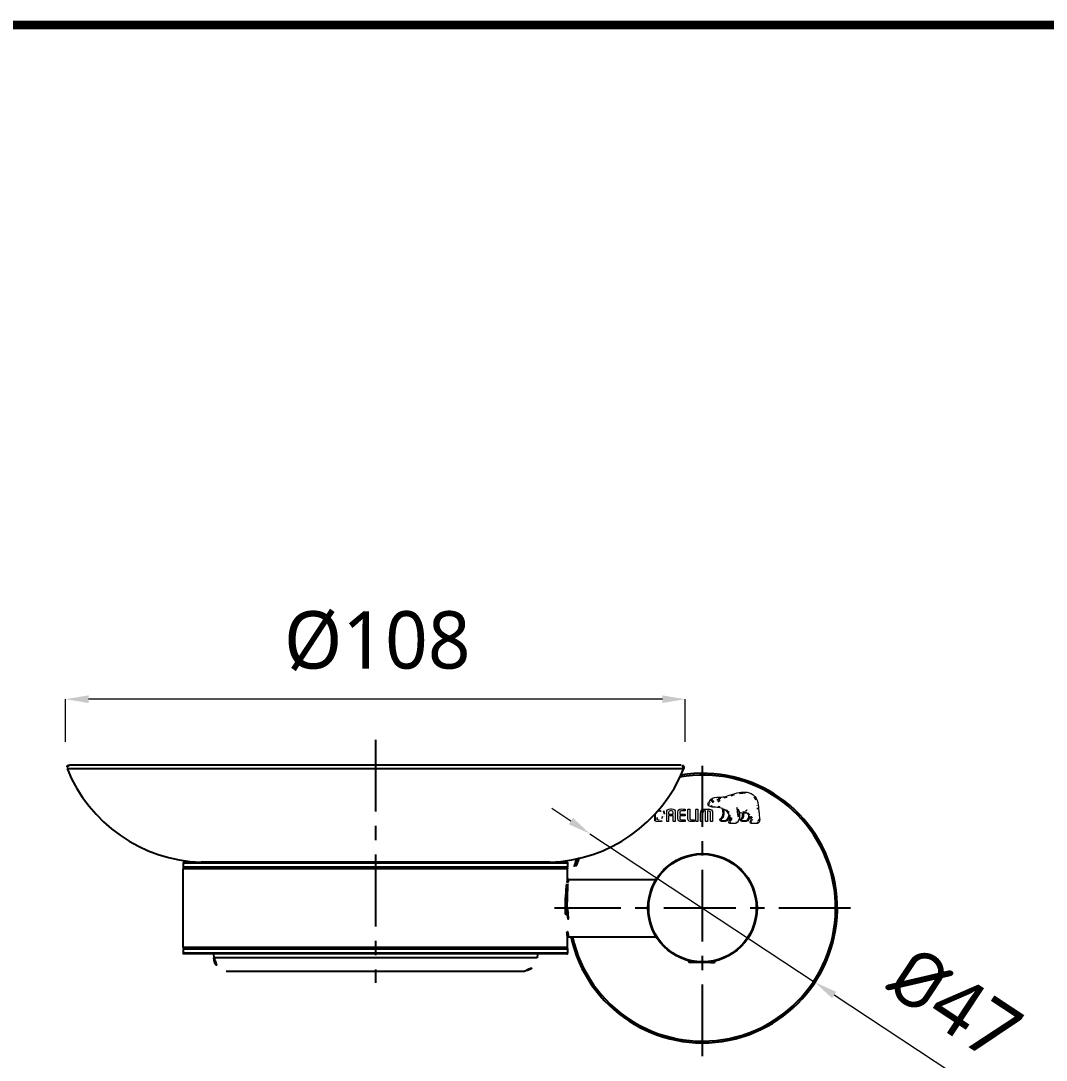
# Model space of a CAD drawing. Extents: x 16296660632 to 16296679688, y -37409620961 to -37409616551.
# Drawn here: x 16296679000.4 to 16296679179.1, y -37409618095.5 to -37409617914.3 of the extents above; entities that cross this region are included whole.
import ezdxf

# ---------------------------------------------------------------- set-up
doc = ezdxf.new("R2010")
doc.units = 0
doc.header["$LTSCALE"] = 10
doc.header["$MEASUREMENT"] = 0
doc.header["$PDMODE"] = 3
doc.header["$PDSIZE"] = -10
doc.linetypes.add('CENTER', pattern=[2, 1.25, -0.25, 0.25, -0.25])
doc.layers.get('0').update_dxf_attribs({"linetype": 'CONTINUOUS'})
doc.layers.get('DEFPOINTS').update_dxf_attribs({"linetype": 'CONTINUOUS'})
doc.layers.add('DEFAULT_1', color=7, linetype='CENTER')
doc.layers.add('레이어 1', color=7, linetype='CONTINUOUS', lineweight=0)
doc.styles.add('Daelim Dimension', font='')
doc.styles.get('Daelim Dimension').set_extended_font_data('NanumGothic')
doc.dimstyles.new('DEFAULT', dxfattribs={"dimscale": 2, "dimtxt": 2, "dimasz": 2, "dimexe": 0, "dimexo": 2, "dimgap": 1, "dimtad": 1, "dimdec": 1, "dimzin": 9, "dimdsep": 46, "dimtxsty": 'Daelim Dimension', "dimcen": 0.5, "dimclrd": 252, "dimclre": 252, "dimclrt": 3, "dimadec": 1, "dimazin": 0, "dimtfac": 1, "dimtdec": 1, "dimtix": 1, "dimtmove": 0, "dimatfit": 3, "dimfxl": 1, "dimtolj": 1, "dimtzin": 1, "dimlwd": 9, "dimlwe": 9, "dimarcsym": 0})

# ---------------------------------------------------------------- blocks, each defined once
blk = doc.blocks.new('*D23')
at = {"color": 5, "lineweight": 9, "transparency": 16777216}
for p, q in [((16296679008.209789, -37409618040.00573), (16296679008.209789, -37409618032.586739)), ((16296679112.209789, -37409618032.586739), (16296679012.209789, -37409618032.586739)), ((16296679116.209789, -37409618040.00573), (16296679116.209789, -37409618032.586739))]:
    blk.add_line(p, q, dxfattribs=at)
at = {"color": 5, "transparency": 16777216}
for points in [[(16296679012.209789, -37409618031.920067), (16296679012.209789, -37409618033.253403), (16296679008.209789, -37409618032.586739)], [(16296679112.209789, -37409618031.920067), (16296679112.209789, -37409618033.253403), (16296679116.209789, -37409618032.586739)]]:
    blk.add_solid(points, dxfattribs=at)
at = {"layer": 'DEFPOINTS', "color": 0, "transparency": 16777216}
for p in [(16296679008.209789, -37409618032.586739), (16296679008.209789, -37409618044.00573), (16296679116.209789, -37409618044.00573)]:
    blk.add_point(p, dxfattribs=at)
at = {"color": 7, "transparency": 16777216, "insert": (16296679062.53097, -37409618017.25341), "char_height": 10, "attachment_point": 2, "line_spacing_factor": 0.9, "style": 'Daelim Dimension'}
blk.add_mtext('\\A1;%%c108', dxfattribs=at)
blk = doc.blocks.new('*D24')
at = {"color": 5, "lineweight": 9, "transparency": 16777216}
for p, q in [((16296679096.264919, -37409618053.847122), (16296679092.927481, -37409618051.642242)), ((16296679099.60235, -37409618056.05201), (16296679138.81723, -37409618081.959419)), ((16296679169.028431, -37409618101.918518), (16296679142.154671, -37409618084.164307))]:
    blk.add_line(p, q, dxfattribs=at)
at = {"color": 5, "transparency": 16777216}
for points in [[(16296679096.632401, -37409618053.290894), (16296679095.89744, -37409618054.403374), (16296679099.60235, -37409618056.05201)], [(16296679142.52215, -37409618083.608063), (16296679141.787189, -37409618084.720551), (16296679138.81723, -37409618081.959419)]]:
    blk.add_solid(points, dxfattribs=at)
at = {"layer": 'DEFPOINTS', "color": 0, "transparency": 16777216}
for p in [(16296679099.60235, -37409618056.05201), (16296679138.81723, -37409618081.959419)]:
    blk.add_point(p, dxfattribs=at)
at = {"color": 7, "transparency": 16777216, "insert": (16296679175.811781, -37409618088.022583), "char_height": 10, "attachment_point": 3, "rotation": 326.549155, "line_spacing_factor": 0.9, "style": 'Daelim Dimension'}
blk.add_mtext('\\A1;{\\fISOCPEUR|b0|i0|c0|p34;%%C}47', dxfattribs=at)

msp = doc.modelspace()

# ---------------------------------------------------------------- linework, layer by layer
at = {"color": 9, "linetype": 'Continuous'}
for p, q in [((16296679008.474079, -37409618044.692001), (16296679115.945511, -37409618044.692001)), ((16296679028.709789, -37409618061.125732), (16296679095.709789, -37409618061.125732)), ((16296679095.709789, -37409618061.885727), (16296679028.709789, -37409618061.885727)), ((16296679092.60463, -37409618060.994019), (16296679031.81496, -37409618060.994019)), ((16296679028.709789, -37409618062.125732), (16296679095.709789, -37409618062.125732)), ((16296679095.703409, -37409618064.894096), (16296679095.701349, -37409618064.910187)), ((16296679095.70307, -37409618073.114677), (16296679095.705021, -37409618073.129791)), ((16296679095.709789, -37409618075.885727), (16296679028.709789, -37409618075.885727)), ((16296679028.709789, -37409618076.125732), (16296679095.709789, -37409618076.125732)), ((16296679095.709789, -37409618076.885727), (16296679028.709789, -37409618076.885727)), ((16296679090.39163, -37409618077.702477), (16296679034.02796, -37409618077.702477))]:
    msp.add_line(p, q, dxfattribs=at)
at = {"color": 7, "linetype": 'Continuous'}
for p, q in [((16296679008.938089, -37409618044.00573), (16296679115.481501, -37409618044.00573)), ((16296679028.709789, -37409618061.125732), (16296679028.709789, -37409618061.885727)), ((16296679028.82979, -37409618061.00573), (16296679095.58979, -37409618061.00573)), ((16296679095.709789, -37409618061.125732), (16296679095.709789, -37409618061.885727)), ((16296679028.709789, -37409618075.885727), (16296679028.709789, -37409618062.125732)), ((16296679028.82979, -37409618062.00573), (16296679095.58979, -37409618062.00573)), ((16296679095.709789, -37409618063.885368), (16296679095.709789, -37409618062.125732)), ((16296679095.82979, -37409618064.00573), (16296679111.13343, -37409618064.00573)), ((16296679095.709789, -37409618075.885727), (16296679095.709789, -37409618074.126091)), ((16296679095.82979, -37409618074.00573), (16296679111.132521, -37409618074.00573)), ((16296679028.709789, -37409618076.125732), (16296679028.709789, -37409618076.885727)), ((16296679028.82979, -37409618076.00573), (16296679095.58979, -37409618076.00573)), ((16296679095.709789, -37409618076.125732), (16296679095.709789, -37409618076.885727)), ((16296679095.58979, -37409618077.00573), (16296679028.82979, -37409618077.00573)), ((16296679033.97295, -37409618077.00573), (16296679034.02796, -37409618077.702477)), ((16296679090.44664, -37409618077.00573), (16296679090.39163, -37409618077.702477)), ((16296679116.809799, -37409618078.22686), (16296679116.819941, -37409618078.215157)), ((16296679116.809799, -37409618078.384499), (16296679116.809799, -37409618078.226921)), ((16296679116.819941, -37409618078.215157), (16296679116.846609, -37409618078.199699)), ((16296679121.226641, -37409618078.265717), (16296679121.226641, -37409618078.398743)), ((16296679036.21936, -37409618079.987556), (16296679088.20023, -37409618079.987556)), ((16296679117.00885, -37409618078.50573), (16296679116.819839, -37409618078.396103)), ((16296679118.031919, -37409618078.405731), (16296679116.842779, -37409618078.405731)), ((16296679121.41124, -37409618078.50573), (16296679117.008471, -37409618078.50573)), ((16296679121.214769, -37409618078.391838), (16296679121.41098, -37409618078.50573))]:
    msp.add_line(p, q, dxfattribs=at)
at = {"color": 1, "linetype": 'CENTER'}
for p, q in [((16296679119.209789, -37409618094.834824), (16296679119.209789, -37409618044.213951)), ((16296679144.997549, -37409618069.00573), (16296679093.422041, -37409618069.00573))]:
    msp.add_line(p, q, dxfattribs=at)
at = {"color": 252, "ltscale": 0.5}
msp.add_line((16296679110.96265, -37409618053.80233), (16296679110.96265, -37409618052.597076), dxfattribs=at)
at = {"color": 252}
msp.add_line((16296679123.144171, -37409618053.888237), (16296679123.144171, -37409618053.888237), dxfattribs=at)
at = {"color": 5, "linetype": 'ByBlock', "lineweight": 200, "const_width": 1.5}
msp.add_lwpolyline([(16296678689.774549, -37409618360.558739), (16296679319.774549, -37409618360.558739), (16296679319.774549, -37409617915.058739), (16296678689.774549, -37409617915.058739)], close=True, dxfattribs=at)
at = {"color": 7, "linetype": 'Continuous'}
msp.add_circle((16296679119.209789, -37409618069.00573), 9.5, dxfattribs=at)
at = {"color": 9, "linetype": 'Continuous'}
msp.add_circle((16296679119.209789, -37409618069.00573), 9.38, dxfattribs=at)
at = {"color": 7, "linetype": 'Continuous'}
for centre, radius, start, end in [((16296679008.938089, -37409618044.50573), 0.5, 90, 201.87255799), ((16296679032.602501, -37409618035.005951), 26, 201.87255799, 268.26432189), ((16296679091.817089, -37409618035.005951), 26, 271.73567811, 338.12744201), ((16296679119.209789, -37409618069.00573), 23.5, 192.312838, 99.458729), ((16296679115.481501, -37409618044.50573), 0.5, 338.12744201, 90), ((16296679028.82979, -37409618061.125732), 0.12, 90, 180), ((16296679028.82979, -37409618061.885727), 0.12, 180, 270), ((16296679031.78467, -37409618061.993561), 1, 85.07314535, 88.26432189), ((16296679092.63492, -37409618061.993561), 1, 91.73567811, 94.92685465), ((16296679095.58979, -37409618061.125732), 0.12, 0, 90), ((16296679095.58979, -37409618061.885727), 0.12, 270, 0), ((16296679119.209789, -37409618069.00573), 23.5, 158.37595452, 167.68806277), ((16296679028.82979, -37409618062.125732), 0.12, 90, 180), ((16296679095.58979, -37409618062.125732), 0.12, 0, 90), ((16296679028.82979, -37409618075.885727), 0.12, 180, 270), ((16296679028.82979, -37409618076.125732), 0.12, 90, 180), ((16296679095.58979, -37409618075.885727), 0.12, 270, 0), ((16296679095.58979, -37409618076.125732), 0.12, 0, 90), ((16296679028.82979, -37409618076.885727), 0.12, 180, 270), ((16296679036.520201, -37409618077.50573), 2.5, 184.51412034, 263.08812195), ((16296679087.89938, -37409618077.50573), 2.5, 276.91187805, 355.48587966), ((16296679095.58979, -37409618076.885727), 0.12, 270, 0)]:
    msp.add_arc(centre, radius, start, end, dxfattribs=at)
at = {"color": 9, "linetype": 'Continuous'}
for centre, radius, start, end in [((16296679119.209789, -37409618069.00573), 23.2, 192.47440056, 99.98779793), ((16296679119.209789, -37409618069.00573), 23.2, 157.81386651, 167.52514902), ((16296679128.59775, -37409618069.128273), 33.165724, 172.6932121, 172.89501778), ((16296679128.725559, -37409618069.144798), 33.294604, 172.44370348, 172.66501808), ((16296679128.65498, -37409618068.877098), 33.22327, 187.35437923, 187.55496777)]:
    msp.add_arc(centre, radius, start, end, dxfattribs=at)
at = {"color": 2, "linetype": 'Continuous'}
msp.add_arc((16296679119.209789, -37409618069.00573), 23.5, 180, 192.312838, dxfattribs=at)
at = {"color": 9, "linetype": 'Continuous'}
for points, knots in [([(16296679095.583651, -37409618064.796257), (16296679095.41205, -37409618066.167137), (16296679095.230961, -37409618068.952728), (16296679095.402451, -37409618071.739258), (16296679095.57321, -37409618073.130814)], [0, 0, 0, 0, 0.4963342329, 1, 1, 1, 1]), ([(16296679095.686689, -37409618065.026123), (16296679095.517811, -37409618066.381073), (16296679095.35047, -37409618069.085968), (16296679095.532631, -37409618071.789398), (16296679095.70307, -37409618073.114677)], [0, 0, 0, 0, 0.5054110626, 1, 1, 1, 1]), ([(16296679095.709789, -37409618063.885727), (16296679095.70936, -37409618063.890694), (16296679095.70562, -37409618063.910233), (16296679095.699751, -37409618063.954308), (16296679095.68848, -37409618064.027168), (16296679095.66621, -37409618064.18071), (16296679095.62949, -37409618064.440071), (16296679095.599979, -37409618064.665871), (16296679095.583651, -37409618064.796257)], [0, 0, 0, 0, 0.0162675511, 0.0647858604, 0.14515217, 0.2568405208, 0.5711459252, 1, 1, 1, 1]), ([(16296679095.829889, -37409618064.005669), (16296679095.82795, -37409618064.022041), (16296679095.816441, -37409618064.086594), (16296679095.79586, -37409618064.231163), (16296679095.76034, -37409618064.468307), (16296679095.734579, -37409618064.657303), (16296679095.720079, -37409618064.766563)], [0, 0, 0, 0, 0.0643113498, 0.2557192891, 0.5698796978, 1, 1, 1, 1]), ([(16296679095.57321, -37409618073.130814), (16296679095.59066, -37409618073.273033), (16296679095.622419, -37409618073.519569), (16296679095.662161, -37409618073.802841), (16296679095.68651, -37409618073.970802), (16296679095.69873, -37409618074.050613), (16296679095.70533, -37409618074.098869), (16296679095.70924, -37409618074.120293), (16296679095.709789, -37409618074.125732)], [0, 0, 0, 0, 0.4280467048, 0.7425219281, 0.8544528029, 0.935024725, 0.9836777937, 1, 1, 1, 1]), ([(16296679095.7201, -37409618073.245087), (16296679095.7346, -37409618073.35437), (16296679095.76082, -37409618073.543266), (16296679095.79493, -37409618073.780586), (16296679095.81793, -37409618073.924713), (16296679095.82691, -37409618073.989601), (16296679095.829889, -37409618074.005791)], [0, 0, 0, 0, 0.4302636852, 0.7444132878, 0.9357431255, 1, 1, 1, 1])]:
    msp.add_open_spline(points, degree=3, knots=knots, dxfattribs=at)
at = {"color": 7, "linetype": 'Continuous'}
for points, knots in [([(16296679095.829889, -37409618064.005669), (16296679095.799259, -37409618064.005608), (16296679095.7353, -37409618063.980232), (16296679095.709921, -37409618063.916267), (16296679095.70985, -37409618063.885643)], [0, 0, 0, 0, 0.4999999972, 1, 1, 1, 1]), ([(16296679095.829889, -37409618074.005791), (16296679095.799259, -37409618074.005859), (16296679095.7353, -37409618074.031227), (16296679095.709921, -37409618074.095192), (16296679095.70985, -37409618074.125832)], [0, 0, 0, 0, 0.4999999972, 1, 1, 1, 1]), ([(16296679117.56102, -37409618078.330437), (16296679117.504841, -37409618078.326332), (16296679117.39871, -37409618078.318237), (16296679117.24946, -37409618078.305473), (16296679117.120449, -37409618078.292732), (16296679117.02626, -37409618078.281677), (16296679116.962061, -37409618078.272614), (16296679116.92248, -37409618078.266197), (16296679116.8888, -37409618078.259827), (16296679116.86109, -37409618078.253487), (16296679116.839399, -37409618078.247177), (16296679116.82518, -37409618078.241661), (16296679116.81703, -37409618078.236908), (16296679116.81221, -37409618078.233147), (16296679116.809799, -37409618078.229263), (16296679116.809799, -37409618078.22686)], [0, 0, 0, 0, 0.2210886036, 0.4176972745, 0.5878398989, 0.7298233461, 0.7898143902, 0.8422921218, 0.88714771, 0.9243199216, 0.9538144889, 0.975743376, 0.9840006273, 0.9906047704, 1, 1, 1, 1]), ([(16296679116.809799, -37409618078.384598), (16296679116.809799, -37409618078.386711), (16296679116.81167, -37409618078.39016), (16296679116.81563, -37409618078.393631), (16296679116.818319, -37409618078.395393), (16296679116.819839, -37409618078.396263)], [0, 0, 0, 0, 0.3988220225, 0.6685054663, 1, 1, 1, 1]), ([(16296679116.819839, -37409618078.396263), (16296679116.822981, -37409618078.398087), (16296679116.83053, -37409618078.401558), (16296679116.83835, -37409618078.404297), (16296679116.842779, -37409618078.405731)], [0, 0, 0, 0, 0.438667632, 1, 1, 1, 1]), ([(16296679116.842779, -37409618078.405731), (16296679116.86377, -37409618078.414879), (16296679116.911249, -37409618078.43264), (16296679116.99073, -37409618078.457123), (16296679117.084909, -37409618078.481979), (16296679117.152781, -37409618078.497742), (16296679117.18907, -37409618078.50573)], [0, 0, 0, 0, 0.1904036283, 0.4208155525, 0.6911478021, 1, 1, 1, 1]), ([(16296679121.23052, -37409618078.50573), (16296679121.163509, -37409618078.500488), (16296679121.01199, -37409618078.490677), (16296679120.649349, -37409618078.471878), (16296679120.353661, -37409618078.46003), (16296679120.142509, -37409618078.452019)], [0, 0, 0, 0, 0.1851051448, 0.4181060114, 1, 1, 1, 1]), ([(16296679120.863791, -37409618078.328163), (16296679120.90753, -37409618078.332977), (16296679120.969721, -37409618078.340363), (16296679121.047779, -37409618078.351517), (16296679121.0958, -37409618078.35939), (16296679121.13645, -37409618078.367233), (16296679121.16958, -37409618078.375008), (16296679121.195049, -37409618078.382721), (16296679121.20923, -37409618078.388657), (16296679121.214781, -37409618078.391899)], [0, 0, 0, 0, 0.3689692793, 0.5248866021, 0.6610483903, 0.7768690108, 0.8718969416, 0.9461311498, 1, 1, 1, 1])]:
    msp.add_open_spline(points, degree=3, knots=knots, dxfattribs=at)
at = {"layer": 'DEFAULT_1', "color": 7, "linetype": 'CENTER'}
msp.add_line((16296679062.209789, -37409618039.692001), (16296679062.209789, -37409618082.035988), dxfattribs=at)
at = {"layer": '레이어 1', "color": 252}
for points, knots in [([(16296679129.17189, -37409618053.429741), (16296679129.171659, -37409618053.428093), (16296679129.036221, -37409618052.242561), (16296679129.036221, -37409618052.242561), (16296679128.98608, -37409618051.888268), (16296679128.97884, -37409618051.699333), (16296679128.97233, -37409618051.531891), (16296679128.97233, -37409618051.531891), (16296679128.938801, -37409618051.06382), (16296679128.938801, -37409618051.063499), (16296679128.867451, -37409618050.422836), (16296679128.66011, -37409618049.905357), (16296679128.32225, -37409618049.526962), (16296679127.59239, -37409618048.706902), (16296679126.453051, -37409618048.69825), (16296679125.625441, -37409618048.834686), (16296679125.11788, -37409618048.91864), (16296679124.63273, -37409618049.084244), (16296679124.163691, -37409618049.244659), (16296679124.163691, -37409618049.244659), (16296679124.148569, -37409618049.250031), (16296679124.148569, -37409618049.250031), (16296679123.781891, -37409618049.375061), (16296679123.36578, -37409618049.517433), (16296679122.95746, -37409618049.604431), (16296679122.67691, -37409618049.664383), (16296679122.325569, -37409618049.667107), (16296679122.015209, -37409618049.668762), (16296679122.015209, -37409618049.668762), (16296679121.70804, -37409618049.672493), (16296679121.70804, -37409618049.672493), (16296679121.1178, -37409618049.687073), (16296679120.715771, -37409618049.891457), (16296679120.512699, -37409618050.279716), (16296679120.512699, -37409618050.279716), (16296679120.50355, -37409618050.296478), (16296679120.50355, -37409618050.296478), (16296679120.469959, -37409618050.355347), (16296679120.42016, -37409618050.405319), (16296679120.375549, -37409618050.450027), (16296679120.326401, -37409618050.499573), (16296679120.271009, -37409618050.555122), (16296679120.22871, -37409618050.626999), (16296679120.186239, -37409618050.699013), (16296679120.16481, -37409618050.772003), (16296679120.16481, -37409618050.843658), (16296679120.16481, -37409618050.903938), (16296679120.179939, -37409618050.963112), (16296679120.210291, -37409618051.019661), (16296679120.33577, -37409618051.256592), (16296679120.693689, -37409618051.384483), (16296679120.90727, -37409618051.399712), (16296679120.90727, -37409618051.399712), (16296679121.22168, -37409618051.419449), (16296679121.229191, -37409618051.420097), (16296679121.54355, -37409618051.437851), (16296679121.97406, -37409618051.46273), (16296679122.225401, -37409618051.507103), (16296679122.37237, -37409618051.533081), (16296679122.539379, -37409618051.585793), (16296679122.693239, -37409618051.658234), (16296679122.704201, -37409618051.698128), (16296679122.784081, -37409618052.053299), (16296679122.784081, -37409618052.489906), (16296679122.784081, -37409618052.489906), (16296679122.780689, -37409618052.628433), (16296679122.780689, -37409618052.628433), (16296679122.757509, -37409618053.088799), (16296679122.556801, -37409618053.249672), (16296679122.409731, -37409618053.367371), (16296679122.394819, -37409618053.379097), (16296679122.26376, -37409618053.48793), (16296679122.254339, -37409618053.618881), (16296679122.24765, -37409618053.692963), (16296679122.26885, -37409618053.760483), (16296679122.31385, -37409618053.809021), (16296679122.36261, -37409618053.861618), (16296679122.43675, -37409618053.888237), (16296679122.533791, -37409618053.888237), (16296679122.533791, -37409618053.888237), (16296679123.17247, -37409618053.888237), (16296679123.17247, -37409618053.888237), (16296679123.650499, -37409618053.888237), (16296679123.88699, -37409618053.37352), (16296679123.958929, -37409618052.891319), (16296679123.958929, -37409618052.891319), (16296679123.960409, -37409618052.823486), (16296679123.960409, -37409618052.823486), (16296679123.960409, -37409618052.823486), (16296679123.980141, -37409618052.85746), (16296679123.980141, -37409618052.85746), (16296679124.041439, -37409618052.993896), (16296679124.078329, -37409618053.156967), (16296679124.078329, -37409618053.279808), (16296679124.078329, -37409618053.452187), (16296679124.02496, -37409618053.602783), (16296679123.92359, -37409618053.714981), (16296679123.898001, -37409618053.740303), (16296679123.770161, -37409618053.872803), (16296679123.770161, -37409618054.005081), (16296679123.770161, -37409618054.005081), (16296679123.771311, -37409618054.026894), (16296679123.771311, -37409618054.026894), (16296679123.78945, -37409618054.183159), (16296679123.915911, -37409618054.252968), (16296679124.0334, -37409618054.252968), (16296679124.0334, -37409618054.252968), (16296679124.94101, -37409618054.252968), (16296679124.94101, -37409618054.252968), (16296679125.104839, -37409618054.252968), (16296679125.235411, -37409618054.179207), (16296679125.3193, -37409618054.040039), (16296679125.55027, -37409618053.656593), (16296679125.667299, -37409618053.24015), (16296679125.667299, -37409618052.802673), (16296679125.667299, -37409618052.666107), (16296679125.65443, -37409618052.52037), (16296679125.629219, -37409618052.369133), (16296679125.629219, -37409618052.369133), (16296679125.627029, -37409618052.357079), (16296679125.627029, -37409618052.357079), (16296679125.627029, -37409618052.357079), (16296679125.63908, -37409618052.359596), (16296679125.63908, -37409618052.359596), (16296679125.748289, -37409618052.380737), (16296679125.92396, -37409618052.411209), (16296679126.14105, -37409618052.434669), (16296679126.14105, -37409618052.434669), (16296679126.14736, -37409618052.435432), (16296679126.14736, -37409618052.435432), (16296679126.14736, -37409618052.435432), (16296679126.176559, -37409618052.601791), (16296679126.176559, -37409618052.601791), (16296679126.176559, -37409618052.601791), (16296679126.18297, -37409618052.641251), (16296679126.18297, -37409618052.641899), (16296679126.18297, -37409618052.641899), (16296679126.191629, -37409618052.789078), (16296679126.191629, -37409618052.789078), (16296679126.191629, -37409618053.142288), (16296679126.031191, -37409618053.295929), (16296679125.94495, -37409618053.378326), (16296679125.943741, -37409618053.379433), (16296679125.82342, -37409618053.501717), (16296679125.810369, -37409618053.610222), (16296679125.810369, -37409618053.610222), (16296679125.80621, -37409618053.643539), (16296679125.80621, -37409618053.643539), (16296679125.80621, -37409618053.677628), (16296679125.81497, -37409618053.744469), (16296679125.87459, -37409618053.806061), (16296679125.92708, -37409618053.860748), (16296679126.008341, -37409618053.888237), (16296679126.1164, -37409618053.888237), (16296679126.1164, -37409618053.888237), (16296679126.82346, -37409618053.888237), (16296679126.82346, -37409618053.888237), (16296679127.25289, -37409618053.888237), (16296679127.382139, -37409618053.342278), (16296679127.43425, -37409618053.036308), (16296679127.43425, -37409618053.036308), (16296679127.43667, -37409618053.004753), (16296679127.43667, -37409618053.004753), (16296679127.43667, -37409618053.004753), (16296679127.45365, -37409618053.02787), (16296679127.45365, -37409618053.02787), (16296679127.55267, -37409618053.154343), (16296679127.639509, -37409618053.294937), (16296679127.68132, -37409618053.382401), (16296679127.703291, -37409618053.427872), (16296679127.71513, -37409618053.478394), (16296679127.71513, -37409618053.529022), (16296679127.71513, -37409618053.529022), (16296679127.699129, -37409618053.631371), (16296679127.699129, -37409618053.631371), (16296679127.682581, -37409618053.686943), (16296679127.644661, -37409618053.738113), (16296679127.607571, -37409618053.787651), (16296679127.55315, -37409618053.858337), (16296679127.49704, -37409618053.931648), (16296679127.49704, -37409618054.020638), (16296679127.49704, -37409618054.020638), (16296679127.50231, -37409618054.069633), (16296679127.50231, -37409618054.069633), (16296679127.52817, -37409618054.187752), (16296679127.623899, -37409618054.252968), (16296679127.771681, -37409618054.252968), (16296679127.771681, -37409618054.252968), (16296679128.68017, -37409618054.252968), (16296679128.68017, -37409618054.252968), (16296679128.7001, -37409618054.252968), (16296679128.877649, -37409618054.248581), (16296679129.01671, -37409618054.098106), (16296679129.12772, -37409618053.977898), (16296679129.181641, -37409618053.81263), (16296679129.181641, -37409618053.593231), (16296679129.181641, -37409618053.593231), (16296679129.172001, -37409618053.430496), (16296679129.17189, -37409618053.429741)], [0, 0, 0, 0, 1, 1, 1, 2, 2, 2, 3, 3, 3, 4, 4, 4, 5, 5, 5, 6, 6, 6, 7, 7, 7, 8, 8, 8, 9, 9, 9, 10, 10, 10, 11, 11, 11, 12, 12, 12, 13, 13, 13, 14, 14, 14, 15, 15, 15, 16, 16, 16, 17, 17, 17, 18, 18, 18, 19, 19, 19, 20, 20, 20, 21, 21, 21, 22, 22, 22, 23, 23, 23, 24, 24, 24, 25, 25, 25, 26, 26, 26, 27, 27, 27, 28, 28, 28, 29, 29, 29, 30, 30, 30, 31, 31, 31, 32, 32, 32, 33, 33, 33, 34, 34, 34, 35, 35, 35, 36, 36, 36, 37, 37, 37, 38, 38, 38, 39, 39, 39, 40, 40, 40, 41, 41, 41, 42, 42, 42, 43, 43, 43, 44, 44, 44, 45, 45, 45, 46, 46, 46, 47, 47, 47, 48, 48, 48, 49, 49, 49, 50, 50, 50, 51, 51, 51, 52, 52, 52, 53, 53, 53, 54, 54, 54, 55, 55, 55, 56, 56, 56, 57, 57, 57, 58, 58, 58, 59, 59, 59, 60, 60, 60, 61, 61, 61, 62, 62, 62, 63, 63, 63, 64, 64, 64, 65, 65, 65, 66, 66, 66, 66]), ([(16296679120.891821, -37409618050.363777), (16296679120.891821, -37409618050.363777), (16296679121.023979, -37409618050.304062), (16296679121.187719, -37409618050.367172), (16296679121.187719, -37409618050.367172), (16296679121.207991, -37409618050.375832), (16296679121.18158, -37409618050.413208), (16296679121.101851, -37409618050.520378), (16296679121.023279, -37409618050.54351), (16296679121.023279, -37409618050.54351), (16296679121.023279, -37409618050.54351), (16296679120.966339, -37409618050.563553), (16296679120.934349, -37409618050.524773), (16296679120.86969, -37409618050.448929), (16296679120.86772, -37409618050.40477), (16296679120.86772, -37409618050.40477), (16296679120.86772, -37409618050.40477), (16296679120.861031, -37409618050.372002), (16296679120.891821, -37409618050.363777)], [0, 0, 0, 0, 1, 1, 1, 2, 2, 2, 3, 3, 3, 4, 4, 4, 5, 5, 5, 6, 6, 6, 6]), ([(16296679121.763981, -37409618050.12072), (16296679121.7442, -37409618050.142303), (16296679121.74267, -37409618050.178238), (16296679121.763981, -37409618050.197197), (16296679121.78437, -37409618050.215607), (16296679121.81971, -37409618050.2108), (16296679121.839439, -37409618050.189087), (16296679121.84996, -37409618050.178238), (16296679121.95845, -37409618050.049477), (16296679122.05204, -37409618050.115341), (16296679122.086229, -37409618050.139893), (16296679122.10037, -37409618050.174744), (16296679122.095329, -37409618050.21978), (16296679122.08732, -37409618050.291992), (16296679122.0247, -37409618050.37397), (16296679121.980909, -37409618050.402023), (16296679121.956421, -37409618050.416939), (16296679121.94026, -37409618050.448929), (16296679121.95187, -37409618050.4748), (16296679121.963381, -37409618050.500542), (16296679121.996149, -37409618050.508217), (16296679122.022449, -37409618050.495934), (16296679122.1008, -37409618050.458473), (16296679122.1996, -37409618050.333313), (16296679122.213131, -37409618050.216614), (16296679122.22212, -37409618050.135277), (16296679122.185619, -37409618050.068871), (16296679122.12064, -37409618050.024063), (16296679121.980909, -37409618049.924881), (16296679121.822559, -37409618050.057579), (16296679121.763981, -37409618050.12072)], [0, 0, 0, 0, 1, 1, 1, 2, 2, 2, 3, 3, 3, 4, 4, 4, 5, 5, 5, 6, 6, 6, 7, 7, 7, 8, 8, 8, 9, 9, 9, 10, 10, 10, 10]), ([(16296679121.74612, -37409618050.217484), (16296679121.74612, -37409618050.217484), (16296679121.74612, -37409618050.217484), (16296679121.74612, -37409618050.217484), (16296679121.74612, -37409618050.217484), (16296679121.74612, -37409618050.217484), (16296679121.74612, -37409618050.217484)], [0, 0, 0, 0, 1, 1, 1, 2, 2, 2, 2]), ([(16296679111.463699, -37409618052.03566), (16296679111.5602, -37409618052.031174), (16296679111.64414, -37409618052.030182), (16296679111.645411, -37409618052.030182), (16296679112.04516, -37409618052.030182), (16296679112.22352, -37409618052.220093), (16296679112.22352, -37409618052.645737)], [3.3472937124, 3.3472937124, 3.3472937124, 3.3472937124, 4, 4, 4, 5, 5, 5, 5]), ([(16296679113.80085, -37409618051.731659), (16296679113.80085, -37409618051.731659), (16296679113.63217, -37409618051.731659), (16296679113.63217, -37409618051.731659), (16296679113.17135, -37409618051.731659), (16296679112.965891, -37409618051.923332), (16296679112.965891, -37409618052.353348), (16296679112.965891, -37409618052.353348), (16296679112.965891, -37409618053.824471), (16296679112.965891, -37409618053.824471), (16296679112.965891, -37409618053.876198), (16296679113.007919, -37409618053.920029), (16296679113.057541, -37409618053.920029), (16296679113.057541, -37409618053.920029), (16296679113.21847, -37409618053.920029), (16296679113.21847, -37409618053.920029), (16296679113.275511, -37409618053.920029), (16296679113.30965, -37409618053.871597), (16296679113.30965, -37409618053.824471), (16296679113.30965, -37409618053.824471), (16296679113.30965, -37409618052.979103), (16296679113.30965, -37409618052.946121), (16296679113.30965, -37409618052.946121), (16296679114.123131, -37409618052.946121), (16296679114.123131, -37409618052.946121), (16296679114.123131, -37409618052.979103), (16296679114.123131, -37409618053.824471), (16296679114.123131, -37409618053.824471), (16296679114.123131, -37409618053.877167), (16296679114.16468, -37409618053.920029), (16296679114.215891, -37409618053.920029), (16296679114.215891, -37409618053.920029), (16296679114.374849, -37409618053.920029), (16296679114.374849, -37409618053.920029), (16296679114.43058, -37409618053.920029), (16296679114.468081, -37409618053.870598), (16296679114.468081, -37409618053.824471), (16296679114.468081, -37409618053.824471), (16296679114.468081, -37409618052.353348), (16296679114.468081, -37409618052.353348), (16296679114.468081, -37409618051.923332), (16296679114.26222, -37409618051.731659), (16296679113.80085, -37409618051.731659)], [0, 0, 0, 0, 1, 1, 1, 2, 2, 2, 3, 3, 3, 4, 4, 4, 5, 5, 5, 6, 6, 6, 7, 7, 7, 8, 8, 8, 9, 9, 9, 10, 10, 10, 11, 11, 11, 12, 12, 12, 13, 13, 13, 14, 14, 14, 14]), ([(16296679114.123131, -37409618052.643417), (16296679114.123131, -37409618052.643417), (16296679113.30965, -37409618052.643417), (16296679113.30965, -37409618052.643417), (16296679113.30965, -37409618052.613197), (16296679113.30965, -37409618052.353348), (16296679113.30965, -37409618052.353348), (16296679113.30965, -37409618052.082123), (16296679113.39028, -37409618052.036087), (16296679113.63217, -37409618052.036087), (16296679113.63217, -37409618052.036087), (16296679113.80085, -37409618052.036087), (16296679113.80085, -37409618052.036087), (16296679114.042601, -37409618052.036087), (16296679114.123131, -37409618052.082123), (16296679114.123131, -37409618052.353348), (16296679114.123131, -37409618052.353348), (16296679114.123131, -37409618052.613197), (16296679114.123131, -37409618052.643417)], [0, 0, 0, 0, 1, 1, 1, 2, 2, 2, 3, 3, 3, 4, 4, 4, 5, 5, 5, 6, 6, 6, 6]), ([(16296679114.905251, -37409618052.293854), (16296679114.905251, -37409618052.293854), (16296679114.905251, -37409618053.376808), (16296679114.905251, -37409618053.376808), (16296679114.905251, -37409618053.755653), (16296679115.121639, -37409618053.939651), (16296679115.5669, -37409618053.939651), (16296679115.763439, -37409618053.939651), (16296679116.030951, -37409618053.936043), (16296679116.137911, -37409618053.926064), (16296679116.13637, -37409618053.926064), (16296679116.18977, -37409618053.920914), (16296679116.18977, -37409618053.920914), (16296679116.18977, -37409618053.920914), (16296679116.205219, -37409618053.91938), (16296679116.205219, -37409618053.91938), (16296679116.205219, -37409618053.91938), (16296679116.205219, -37409618053.629623), (16296679116.205219, -37409618053.629623), (16296679116.205219, -37409618053.629623), (16296679115.56934, -37409618053.629623), (16296679115.56934, -37409618053.629623), (16296679115.250759, -37409618053.629623), (16296679115.250759, -37409618053.539757), (16296679115.250759, -37409618053.376808), (16296679115.250759, -37409618053.376808), (16296679115.250759, -37409618052.975487), (16296679115.250759, -37409618052.944153), (16296679115.283501, -37409618052.944153), (16296679116.10552, -37409618052.944153), (16296679116.10552, -37409618052.944153), (16296679116.159361, -37409618052.944153), (16296679116.20322, -37409618052.901413), (16296679116.20322, -37409618052.848808), (16296679116.20322, -37409618052.848808), (16296679116.20322, -37409618052.741409), (16296679116.20322, -37409618052.741409), (16296679116.20322, -37409618052.688477), (16296679116.159361, -37409618052.64563), (16296679116.10552, -37409618052.64563), (16296679116.10552, -37409618052.64563), (16296679115.283501, -37409618052.64563), (16296679115.250759, -37409618052.64563), (16296679115.250759, -37409618052.614502), (16296679115.250759, -37409618052.293854), (16296679115.250759, -37409618052.293854), (16296679115.250759, -37409618052.131104), (16296679115.250759, -37409618052.041473), (16296679115.56934, -37409618052.041473), (16296679115.56934, -37409618052.041473), (16296679116.204981, -37409618052.043983), (16296679116.204981, -37409618052.043983), (16296679116.204981, -37409618052.043983), (16296679116.204981, -37409618051.755981), (16296679116.204981, -37409618051.755981), (16296679116.204981, -37409618051.755981), (16296679116.13755, -37409618051.748756), (16296679116.13755, -37409618051.748756), (16296679116.01248, -37409618051.737473), (16296679115.72575, -37409618051.731659), (16296679115.5669, -37409618051.731659), (16296679115.121639, -37409618051.731659), (16296679114.905251, -37409618051.915443), (16296679114.905251, -37409618052.293854)], [0, 0, 0, 0, 1, 1, 1, 2, 2, 2, 3, 3, 3, 4, 4, 4, 5, 5, 5, 6, 6, 6, 7, 7, 7, 8, 8, 8, 9, 9, 9, 10, 10, 10, 11, 11, 11, 12, 12, 12, 13, 13, 13, 14, 14, 14, 15, 15, 15, 16, 16, 16, 17, 17, 17, 18, 18, 18, 19, 19, 19, 20, 20, 20, 21, 21, 21, 21]), ([(16296679116.757271, -37409618051.751282), (16296679116.704069, -37409618051.751282), (16296679116.65897, -37409618051.795227), (16296679116.65897, -37409618051.847382), (16296679116.65897, -37409618051.847382), (16296679116.65897, -37409618053.376808), (16296679116.65897, -37409618053.376808), (16296679116.65897, -37409618053.875542), (16296679116.99935, -37409618053.939651), (16296679117.295679, -37409618053.939651), (16296679117.5131, -37409618053.939651), (16296679117.56889, -37409618053.930443), (16296679117.633261, -37409618053.919693), (16296679117.633261, -37409618053.919693), (16296679117.670799, -37409618053.913788), (16296679117.670799, -37409618053.913788), (16296679117.67025, -37409618053.914009), (16296679117.720501, -37409618053.907761), (16296679117.720501, -37409618053.907761), (16296679117.720501, -37409618053.907761), (16296679117.735411, -37409618053.905777), (16296679117.735411, -37409618053.905777), (16296679117.735411, -37409618053.905777), (16296679117.735411, -37409618053.629623), (16296679117.735411, -37409618053.629623), (16296679117.735411, -37409618053.629623), (16296679117.298969, -37409618053.629623), (16296679117.298969, -37409618053.629623), (16296679117.003731, -37409618053.629623), (16296679117.003731, -37409618053.518173), (16296679117.003731, -37409618053.410004), (16296679117.003731, -37409618053.410004), (16296679117.003731, -37409618051.847382), (16296679117.003731, -37409618051.847382), (16296679117.003731, -37409618051.795227), (16296679116.959021, -37409618051.751282), (16296679116.905979, -37409618051.751282), (16296679116.905979, -37409618051.751282), (16296679116.757271, -37409618051.751282), (16296679116.757271, -37409618051.751282)], [0, 0, 0, 0, 1, 1, 1, 2, 2, 2, 3, 3, 3, 4, 4, 4, 5, 5, 5, 6, 6, 6, 7, 7, 7, 8, 8, 8, 9, 9, 9, 10, 10, 10, 11, 11, 11, 12, 12, 12, 13, 13, 13, 13]), ([(16296679118.162081, -37409618051.751282), (16296679118.10466, -37409618051.751282), (16296679118.07036, -37409618051.798737), (16296679118.07036, -37409618051.844543), (16296679118.07036, -37409618051.844543), (16296679118.07036, -37409618053.824471), (16296679118.07036, -37409618053.824471), (16296679118.07036, -37409618053.877167), (16296679118.11157, -37409618053.920029), (16296679118.162081, -37409618053.920029), (16296679118.162081, -37409618053.920029), (16296679118.322741, -37409618053.920029), (16296679118.322741, -37409618053.920029), (16296679118.38028, -37409618053.920029), (16296679118.414631, -37409618053.871597), (16296679118.414631, -37409618053.824471), (16296679118.414631, -37409618053.824471), (16296679118.414631, -37409618051.844543), (16296679118.414631, -37409618051.844543), (16296679118.414631, -37409618051.792259), (16296679118.374359, -37409618051.751282), (16296679118.322741, -37409618051.751282), (16296679118.322741, -37409618051.751282), (16296679118.162081, -37409618051.751282), (16296679118.162081, -37409618051.751282)], [0, 0, 0, 0, 1, 1, 1, 2, 2, 2, 3, 3, 3, 4, 4, 4, 5, 5, 5, 6, 6, 6, 7, 7, 7, 8, 8, 8, 8]), ([(16296679118.877701, -37409618052.605843), (16296679118.877701, -37409618052.605843), (16296679118.877701, -37409618053.824471), (16296679118.877701, -37409618053.824471), (16296679118.877701, -37409618053.877167), (16296679118.919121, -37409618053.920029), (16296679118.969971, -37409618053.920029), (16296679118.969971, -37409618053.920029), (16296679119.133039, -37409618053.920029), (16296679119.133039, -37409618053.920029), (16296679119.190571, -37409618053.920029), (16296679119.224979, -37409618053.871597), (16296679119.224979, -37409618053.824471), (16296679119.224979, -37409618053.824471), (16296679119.224979, -37409618052.635979), (16296679119.224979, -37409618052.635979), (16296679119.224979, -37409618052.111931), (16296679119.31386, -37409618052.060966), (16296679119.75703, -37409618052.059769), (16296679119.75703, -37409618052.091988), (16296679119.75703, -37409618053.824471), (16296679119.75703, -37409618053.824471), (16296679119.75703, -37409618053.879158), (16296679119.796379, -37409618053.920029), (16296679119.848539, -37409618053.920029), (16296679119.848539, -37409618053.920029), (16296679120.00876, -37409618053.920029), (16296679120.00876, -37409618053.920029), (16296679120.066071, -37409618053.920029), (16296679120.10038, -37409618053.871597), (16296679120.10038, -37409618053.824471), (16296679120.10038, -37409618053.824471), (16296679120.10038, -37409618052.097359), (16296679120.10038, -37409618052.063164), (16296679120.30772, -37409618052.063927), (16296679120.45336, -37409618052.081032), (16296679120.532209, -37409618052.159821), (16296679120.615271, -37409618052.242783), (16296679120.6315, -37409618052.397507), (16296679120.6315, -37409618052.635979), (16296679120.6315, -37409618052.635979), (16296679120.6315, -37409618053.824471), (16296679120.6315, -37409618053.824471), (16296679120.6315, -37409618053.876198), (16296679120.673861, -37409618053.920029), (16296679120.72394, -37409618053.920029), (16296679120.72394, -37409618053.920029), (16296679120.88777, -37409618053.920029), (16296679120.88777, -37409618053.920029), (16296679120.94459, -37409618053.920029), (16296679120.97971, -37409618053.870491), (16296679120.97971, -37409618053.824471), (16296679120.97971, -37409618053.824471), (16296679120.97971, -37409618052.605843), (16296679120.97971, -37409618052.605843), (16296679120.97971, -37409618051.867233), (16296679120.7178, -37409618051.742073), (16296679119.93063, -37409618051.742073), (16296679119.1406, -37409618051.742073), (16296679118.877701, -37409618051.867233), (16296679118.877701, -37409618052.605843)], [0, 0, 0, 0, 1, 1, 1, 2, 2, 2, 3, 3, 3, 4, 4, 4, 5, 5, 5, 6, 6, 6, 7, 7, 7, 8, 8, 8, 9, 9, 9, 10, 10, 10, 11, 11, 11, 12, 12, 12, 13, 13, 13, 14, 14, 14, 15, 15, 15, 16, 16, 16, 17, 17, 17, 18, 18, 18, 19, 19, 19, 20, 20, 20, 20]), ([(16296679123.17247, -37409618053.718498), (16296679123.17247, -37409618053.718498), (16296679122.533791, -37409618053.718498), (16296679122.533791, -37409618053.718498), (16296679122.485901, -37409618053.718498), (16296679122.434389, -37409618053.679039), (16296679122.434389, -37409618053.620743), (16296679122.434389, -37409618053.585358), (16296679122.46409, -37409618053.541512), (16296679122.51823, -37409618053.498001), (16296679122.679871, -37409618053.36924), (16296679122.924801, -37409618053.174393), (16296679122.951321, -37409618052.636421), (16296679122.951321, -37409618052.636421), (16296679122.95499, -37409618052.489677), (16296679122.95499, -37409618052.489677), (16296679122.95499, -37409618052.260857), (16296679122.90255, -37409618051.984589), (16296679122.8528, -37409618051.737694), (16296679122.8528, -37409618051.737694), (16296679122.84469, -37409618051.712486), (16296679122.84469, -37409618051.712486), (16296679122.84469, -37409618051.712486), (16296679122.86562, -37409618051.728813), (16296679122.86562, -37409618051.728813), (16296679122.96085, -37409618051.787437), (16296679123.482491, -37409618052.140968), (16296679123.85269, -37409618052.663277), (16296679123.822001, -37409618052.910507), (16296679123.6826, -37409618053.718498), (16296679123.17247, -37409618053.718498)], [0, 0, 0, 0, 1, 1, 1, 2, 2, 2, 3, 3, 3, 4, 4, 4, 5, 5, 5, 6, 6, 6, 7, 7, 7, 8, 8, 8, 9, 9, 9, 10, 10, 10, 10]), ([(16296679125.186041, -37409618051.54821), (16296679125.19854, -37409618051.569794), (16296679125.492559, -37409618052.084869), (16296679125.492559, -37409618052.767059), (16296679125.492559, -37409618053.187866), (16296679125.38199, -37409618053.5849), (16296679125.16391, -37409618053.946991)], [24, 24, 24, 24, 25, 25, 25, 26, 26, 26, 26]), ([(16296679126.82346, -37409618053.718498), (16296679126.82346, -37409618053.718498), (16296679126.09585, -37409618053.718498), (16296679126.09585, -37409618053.718498), (16296679126.04204, -37409618053.718498), (16296679125.999519, -37409618053.675537), (16296679125.999519, -37409618053.620743), (16296679125.999519, -37409618053.582497), (16296679126.03273, -37409618053.533852), (16296679126.064131, -37409618053.500412), (16296679126.21213, -37409618053.358719), (16296679126.36352, -37409618053.163651), (16296679126.36352, -37409618052.793358), (16296679126.36352, -37409618052.793358), (16296679126.354151, -37409618052.62513), (16296679126.354151, -37409618052.624481), (16296679126.354151, -37409618052.624481), (16296679126.32741, -37409618052.460854), (16296679126.32741, -37409618052.460854), (16296679126.32741, -37409618052.460854), (16296679126.325541, -37409618052.450546), (16296679126.325541, -37409618052.450546), (16296679126.325541, -37409618052.450546), (16296679126.336281, -37409618052.451332), (16296679126.336281, -37409618052.451332), (16296679126.47196, -37409618052.461067), (16296679126.73596, -37409618052.475769), (16296679126.98801, -37409618052.463829), (16296679127.05201, -37409618052.565628), (16296679127.15513, -37409618052.696587), (16296679127.30571, -37409618052.871048), (16296679127.2988, -37409618052.957848), (16296679127.22691, -37409618053.718498), (16296679126.82346, -37409618053.718498)], [0, 0, 0, 0, 1, 1, 1, 2, 2, 2, 3, 3, 3, 4, 4, 4, 5, 5, 5, 6, 6, 6, 7, 7, 7, 8, 8, 8, 9, 9, 9, 10, 10, 10, 11, 11, 11, 11]), ([(16296679111.059771, -37409618053.912033), (16296679111.1467, -37409618053.926491), (16296679111.426069, -37409618053.939651), (16296679111.64522, -37409618053.939651), (16296679112.248501, -37409618053.939651), (16296679112.567249, -37409618053.623383), (16296679112.567249, -37409618053.025352)], [4, 4, 4, 4, 5, 5, 5, 6, 6, 6, 6]), ([(16296679124.061781, -37409618054.072578), (16296679124.032631, -37409618054.072578), (16296679123.971809, -37409618054.052078), (16296679123.971809, -37409618053.988518), (16296679123.971809, -37409618053.953453), (16296679124.004299, -37409618053.89592), (16296679124.058439, -37409618053.83532)], [28, 28, 28, 28, 29, 29, 29, 30, 30, 30, 30]), ([(16296679127.71463, -37409618054.048363), (16296679127.701099, -37409618054.035103), (16296679127.694521, -37409618054.014938), (16296679127.694521, -37409618053.989937), (16296679127.694521, -37409618053.939651), (16296679127.731239, -37409618053.893402), (16296679127.77025, -37409618053.844307)], [3, 3, 3, 3, 4, 4, 4, 5, 5, 5, 5])]:
    msp.add_open_spline(points, degree=3, knots=knots, dxfattribs=at)
for points in [[(16296679124.226931, -37409618049.414093), (16296679124.68906, -37409618049.256073), (16296679125.166981, -37409618049.092659), (16296679125.655519, -37409618049.013107)], [(16296679125.655519, -37409618049.013107), (16296679126.43738, -37409618048.88369), (16296679127.51107, -37409618048.887947), (16296679128.186581, -37409618049.646309)], [(16296679120.37101, -37409618050.935379), (16296679120.334129, -37409618050.866898), (16296679120.338289, -37409618050.797417), (16296679120.384529, -37409618050.717537)], [(16296679120.384529, -37409618050.717537), (16296679120.413639, -37409618050.669312), (16296679120.453581, -37409618050.627876), (16296679120.50383, -37409618050.577477)], [(16296679120.918619, -37409618051.220642), (16296679120.74509, -37409618051.20739), (16296679120.45829, -37409618051.100647), (16296679120.37101, -37409618050.935379)], [(16296679120.50383, -37409618050.577477), (16296679120.559389, -37409618050.521263), (16296679120.616541, -37409618050.463074), (16296679120.66103, -37409618050.386353)], [(16296679120.66103, -37409618050.386353), (16296679120.66103, -37409618050.386353), (16296679120.6738, -37409618050.36235), (16296679120.6738, -37409618050.36235)], [(16296679120.6738, -37409618050.36235), (16296679120.843611, -37409618050.037537), (16296679121.193411, -37409618049.866028), (16296679121.7139, -37409618049.852226)], [(16296679121.7139, -37409618049.852226), (16296679121.7139, -37409618049.852226), (16296679122.007441, -37409618049.84893), (16296679122.007441, -37409618049.84893)], [(16296679122.007441, -37409618049.84893), (16296679122.329741, -37409618049.84729), (16296679122.695431, -37409618049.845421), (16296679122.99592, -37409618049.780762)], [(16296679122.99592, -37409618049.780762), (16296679123.41794, -37409618049.690033), (16296679123.841339, -37409618049.545357), (16296679124.214979, -37409618049.418037)], [(16296679124.214979, -37409618049.418037), (16296679124.214979, -37409618049.418037), (16296679124.226931, -37409618049.414093), (16296679124.226931, -37409618049.414093)], [(16296679128.186581, -37409618049.646309), (16296679128.4988, -37409618049.997421), (16296679128.69112, -37409618050.48027), (16296679128.75732, -37409618051.081802)], [(16296679128.752489, -37409618051.077759), (16296679128.75786, -37409618051.089684), (16296679128.762911, -37409618051.157204), (16296679128.790739, -37409618051.539879)], [(16296679128.75732, -37409618051.081802), (16296679128.75732, -37409618051.081802), (16296679128.754801, -37409618051.079826), (16296679128.752489, -37409618051.077759)], [(16296679111.309549, -37409618053.635323), (16296679111.309549, -37409618053.635323), (16296679111.309549, -37409618052.618988), (16296679111.309549, -37409618052.211884)], [(16296679112.22352, -37409618052.645737), (16296679112.22352, -37409618052.645737), (16296679112.22352, -37409618053.025352), (16296679112.22352, -37409618053.025352)], [(16296679112.567249, -37409618052.645737), (16296679112.567249, -37409618052.047722), (16296679112.248501, -37409618051.731659), (16296679111.64522, -37409618051.731659)], [(16296679121.25675, -37409618051.240707), (16296679121.25675, -37409618051.240707), (16296679120.918619, -37409618051.220642), (16296679120.918619, -37409618051.220642)], [(16296679122.257509, -37409618051.32914), (16296679122.005461, -37409618051.285088), (16296679121.59128, -37409618051.260536), (16296679121.25675, -37409618051.240707)], [(16296679123.862049, -37409618052.370216), (16296679123.522659, -37409618051.965309), (16296679122.96874, -37409618051.455711), (16296679122.257509, -37409618051.32914)], [(16296679124.058439, -37409618053.83532), (16296679124.424841, -37409618053.42733), (16296679124.213449, -37409618052.790062), (16296679123.862049, -37409618052.370216)], [(16296679125.17082, -37409618051.494293), (16296679125.17082, -37409618051.494293), (16296679125.186041, -37409618051.54821), (16296679125.186041, -37409618051.54821)], [(16296679125.173109, -37409618051.474243), (16296679125.173109, -37409618051.474243), (16296679125.17082, -37409618051.494293), (16296679125.17082, -37409618051.494293)], [(16296679125.204241, -37409618051.431824), (16296679125.20018, -37409618051.437851), (16296679125.19175, -37409618051.449257), (16296679125.173109, -37409618051.474243)], [(16296679125.258369, -37409618051.42382), (16296679125.258369, -37409618051.42382), (16296679125.21015, -37409618051.431053), (16296679125.204241, -37409618051.431824)], [(16296679125.311411, -37409618051.467117), (16296679125.298599, -37409618051.445847), (16296679125.278099, -37409618051.42952), (16296679125.258369, -37409618051.42382)], [(16296679125.585489, -37409618052.159821), (16296679125.48369, -37409618051.750183), (16296679125.318541, -37409618051.47863), (16296679125.311411, -37409618051.467117)], [(16296679126.88455, -37409618052.284973), (16296679126.311951, -37409618052.307663), (16296679125.750589, -37409618052.1996), (16296679125.585489, -37409618052.159821)], [(16296679126.83486, -37409618051.856583), (16296679126.819241, -37409618051.873802), (16296679126.81053, -37409618051.899437), (16296679126.81053, -37409618051.928917)], [(16296679126.81053, -37409618051.928917), (16296679126.81053, -37409618051.928917), (16296679126.81102, -37409618051.939339), (16296679126.81102, -37409618051.939438)], [(16296679126.81102, -37409618051.939438), (16296679126.81892, -37409618052.050667), (16296679126.84543, -37409618052.159821), (16296679126.892071, -37409618052.27314)], [(16296679126.89382, -37409618051.828873), (16296679126.89382, -37409618051.828873), (16296679126.836109, -37409618051.856583), (16296679126.83486, -37409618051.856583)], [(16296679126.892071, -37409618052.27314), (16296679126.892071, -37409618052.27314), (16296679126.89662, -37409618052.284531), (16296679126.89662, -37409618052.284531)], [(16296679126.89662, -37409618052.284531), (16296679126.89662, -37409618052.284531), (16296679126.88455, -37409618052.284973), (16296679126.88455, -37409618052.284973)], [(16296679126.96483, -37409618051.92498), (16296679126.961161, -37409618051.864037), (16296679126.933001, -37409618051.827217), (16296679126.89382, -37409618051.828873)], [(16296679127.38121, -37409618052.679047), (16296679127.18434, -37409618052.459663), (16296679126.980881, -37409618052.232697), (16296679126.96483, -37409618051.92498)], [(16296679127.432501, -37409618052.735924), (16296679127.432501, -37409618052.735924), (16296679127.38121, -37409618052.679604), (16296679127.38121, -37409618052.679047)], [(16296679127.845539, -37409618053.304588), (16296679127.740219, -37409618053.081131), (16296679127.58395, -37409618052.905579), (16296679127.432501, -37409618052.735924)], [(16296679128.790739, -37409618051.539879), (16296679128.79874, -37409618051.723877), (16296679128.80718, -37409618051.914131), (16296679128.85528, -37409618052.267113)], [(16296679128.85528, -37409618052.267113), (16296679128.85528, -37409618052.267113), (16296679128.99161, -37409618053.447594), (16296679128.99161, -37409618053.447594)], [(16296679110.96265, -37409618053.80233), (16296679110.96265, -37409618053.861839), (16296679110.999849, -37409618053.903702), (16296679111.059771, -37409618053.912033)], [(16296679111.64522, -37409618053.641457), (16296679111.64522, -37409618053.641457), (16296679111.37895, -37409618053.636528), (16296679111.309549, -37409618053.635323)], [(16296679112.22352, -37409618053.025352), (16296679112.22352, -37409618053.439819), (16296679112.03442, -37409618053.641457), (16296679111.64522, -37409618053.641457)], [(16296679112.567249, -37409618053.025352), (16296679112.567249, -37409618053.025352), (16296679112.567249, -37409618052.645737), (16296679112.567249, -37409618052.645737)], [(16296679124.94101, -37409618054.072578), (16296679124.94101, -37409618054.072578), (16296679124.061781, -37409618054.072578), (16296679124.061781, -37409618054.072578)], [(16296679125.16391, -37409618053.946991), (16296679125.111799, -37409618054.03389), (16296679125.04314, -37409618054.072578), (16296679124.94101, -37409618054.072578)], [(16296679127.78866, -37409618054.072578), (16296679127.75589, -37409618054.072578), (16296679127.73085, -37409618054.064369), (16296679127.71463, -37409618054.048363)], [(16296679127.77025, -37409618053.844307), (16296679127.806419, -37409618053.797852), (16296679127.840771, -37409618053.753792), (16296679127.86001, -37409618053.699654)], [(16296679127.86001, -37409618053.699654), (16296679127.908819, -37409618053.56826), (16296679127.903839, -37409618053.428093), (16296679127.845539, -37409618053.304588)], [(16296679128.680599, -37409618054.072578), (16296679128.680599, -37409618054.072578), (16296679127.78866, -37409618054.072578), (16296679127.78866, -37409618054.072578)], [(16296679128.88537, -37409618053.97361), (16296679128.79677, -37409618054.071701), (16296679128.685419, -37409618054.072578), (16296679128.680599, -37409618054.072578)], [(16296679128.99972, -37409618053.591049), (16296679128.99972, -37409618053.760483), (16296679128.96137, -37409618053.889236), (16296679128.88537, -37409618053.97361)], [(16296679128.99161, -37409618053.447594), (16296679128.99161, -37409618053.447594), (16296679128.99972, -37409618053.591049), (16296679128.99972, -37409618053.591049)]]:
    msp.add_open_spline(points, degree=3, dxfattribs=at)

# ---------------------------------------------------------------- dimensions: what is measured, and where the dimension line sits
at = {"color": 7}
dim = msp.add_linear_dim(base=(16296679008.209789, -37409618032.586739), p1=(16296679116.209789, -37409618044.00573), p2=(16296679008.209789, -37409618044.00573), angle=180, text='%%c<>', dimstyle='DEFAULT', override={"dimtxt": 5, "dimclrd": 5, "dimclre": 5, "dimclrt": 7}, dxfattribs=at)
dim.commit()
dim.dimension.update_dxf_attribs({"geometry": '*D23', "text_midpoint": (16296679062.53097, -37409618032.586739), "dimtype": 160})
dim = msp.add_diameter_dim_2p(p1=(16296679099.60235, -37409618056.05201), p2=(16296679138.81723, -37409618081.959419), text='{\\fISOCPEUR|b0|i0|c0|p34;%%C}47', dimstyle='DEFAULT', override={"dimtxt": 5, "dimclrd": 5, "dimclre": 5, "dimclrt": 7}, dxfattribs=at)
dim.commit()
dim.dimension.update_dxf_attribs({"geometry": '*D24', "text_midpoint": (16296679162.037519, -37409618086.912743)})

doc.saveas('drawing.dxf')
